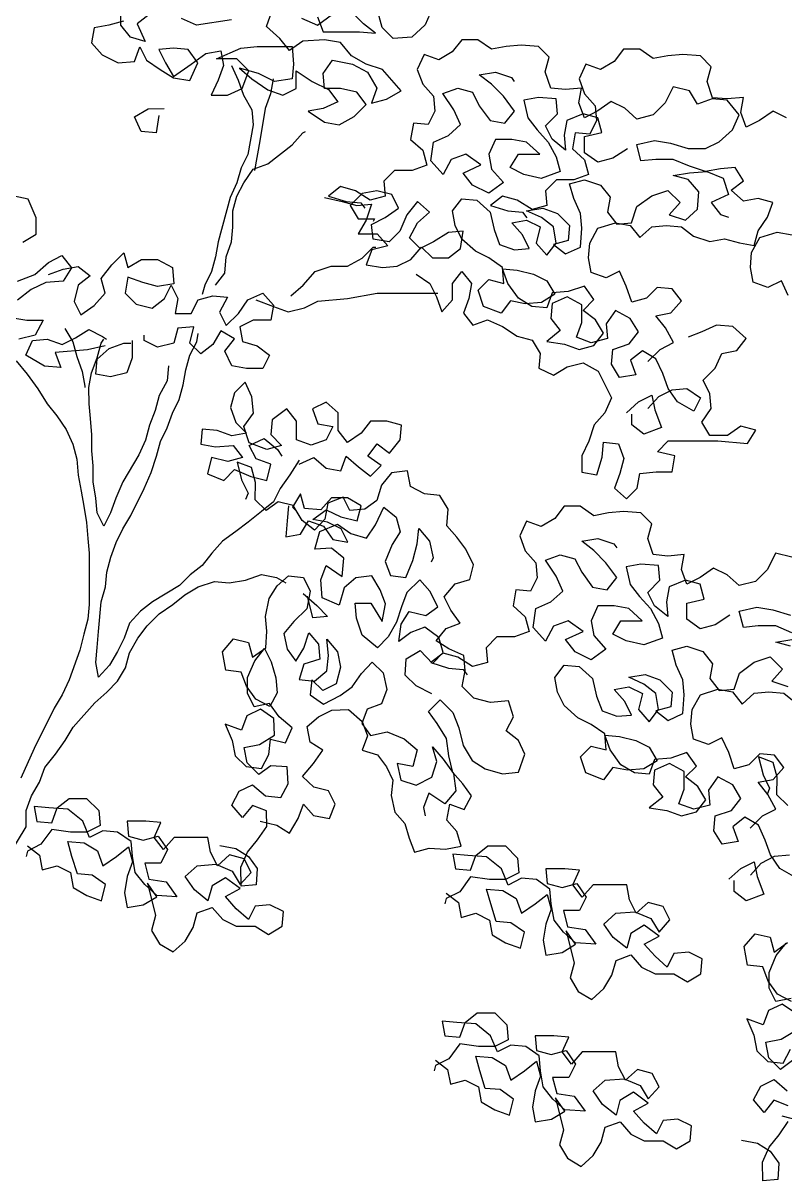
# Model space of a CAD drawing. Header units: millimetres. Extents: x 343.2 to 347.05, y 2584.15 to 2589.28.
# Drawn here: x 345.405 to 346.459, y 2586.463 to 2588.065 of the extents above; entities that cross this region are included whole.
import ezdxf

# ---------------------------------------------------------------- set-up
doc = ezdxf.new("R2010")
doc.units = ezdxf.units.MM
doc.header["$LTSCALE"] = 10
doc.layers.add('Vegetais', color=94, linetype='Continuous')

msp = doc.modelspace()

# ---------------------------------------------------------------- linework, layer by layer
at = {"layer": 'Vegetais'}
for points in [[(345.5439, 2588.0674), (345.5234, 2588.0617), (345.5029, 2588.058), (345.4992, 2588.0375), (345.5141, 2588.0207), (345.5365, 2588.0096), (345.5589, 2588.0114), (345.5663, 2588.032), (345.5757, 2588.0133), (345.5943, 2588.0003), (345.613, 2587.9891), (345.6353, 2587.9854), (345.6465, 2588.0097), (345.6334, 2588.0283), (345.6129, 2588.0301), (345.5924, 2588.0283), (345.6018, 2588.0096), (345.613, 2587.991), (345.6372, 2588.0078), (345.6577, 2588.0227), (345.6782, 2588.0265), (345.6819, 2588.006), (345.6745, 2587.9855), (345.6652, 2587.9649), (345.6875, 2587.965), (345.708, 2587.9743), (345.7173, 2587.9985), (345.7005, 2588.0153), (345.6726, 2588.0153), (345.7061, 2588.0302), (345.7285, 2588.0321), (345.7769, 2588.0322), (345.7788, 2588.0079), (345.777, 2587.9874), (345.7528, 2587.9837), (345.7304, 2587.9948), (345.7043, 2588.0023), (345.7211, 2587.9874), (345.7434, 2587.9725), (345.764, 2587.965), (345.7826, 2587.9744), (345.7826, 2587.9986), (345.8049, 2587.9837), (345.8273, 2587.9726), (345.8404, 2587.9558), (345.8199, 2587.9465), (345.7994, 2587.9427), (345.8218, 2587.9278), (345.8423, 2587.9241), (345.8628, 2587.9353), (345.8795, 2587.9521), (345.8665, 2587.9689), (345.8441, 2587.9744), (345.8217, 2587.9744), (345.8198, 2587.9949), (345.8329, 2588.0136), (345.8608, 2588.008), (345.8814, 2587.9968), (345.8944, 2587.9745), (345.887, 2587.954), (345.9075, 2587.9596), (345.928, 2587.9708), (345.9019, 2588.0006), (345.8795, 2588.008), (345.859, 2588.0192), (345.844, 2588.0378), (345.8217, 2588.0415), (345.7918, 2588.0396), (345.7732, 2588.0266), (345.7602, 2588.0433), (345.7415, 2588.0601), (345.7489, 2588.0806)], [(345.5793, 2588.0767), (345.5626, 2588.0636), (345.5738, 2588.0394), (345.5533, 2588.045), (345.5402, 2588.0618), (345.5402, 2588.0841)], [(345.8123, 2588.0732), (345.8198, 2588.0527), (345.8701, 2588.0527), (345.8925, 2588.0509), (345.8757, 2588.0639), (345.8608, 2588.0788)], [(345.9707, 2588.0845), (345.9614, 2588.0621), (345.9428, 2588.0453), (345.9167, 2588.0435), (345.9018, 2588.0584), (345.8962, 2588.0789)], [(345.693, 2588.0694), (345.6446, 2588.0619), (345.6241, 2588.0712)], [(345.79, 2588.0713), (345.8123, 2588.062), (345.8328, 2588.0769)], [(346.2694, 2587.5965), (346.2862, 2587.6132), (346.3048, 2587.6226), (346.2936, 2587.6431), (346.2805, 2587.6598), (346.301, 2587.6636), (346.3159, 2587.6804), (346.3029, 2587.6971), (346.2824, 2587.699), (346.2675, 2587.6841), (346.247, 2587.6784), (346.2395, 2587.7008), (346.2301, 2587.7213), (346.2115, 2587.712), (346.191, 2587.7194), (346.1873, 2587.7399), (346.1891, 2587.7604), (346.2003, 2587.7809), (346.2245, 2587.7884), (346.245, 2587.7847), (346.2581, 2587.7679), (346.2748, 2587.7828), (346.2953, 2587.7847), (346.3158, 2587.7829), (346.3326, 2587.7699), (346.355, 2587.7624), (346.3755, 2587.7662), (346.396, 2587.7606), (346.4165, 2587.7569), (346.4221, 2587.7774), (346.4351, 2587.796), (346.4425, 2587.8166), (346.422, 2587.8221), (346.4015, 2587.8184), (346.3847, 2587.8333), (346.4015, 2587.8463), (346.3903, 2587.865), (346.3698, 2587.8631), (346.3493, 2587.8593), (346.3269, 2587.8668), (346.3046, 2587.8761), (346.2803, 2587.876), (346.2598, 2587.8742), (346.2542, 2587.8965), (346.2784, 2587.9021), (346.3008, 2587.8984), (346.325, 2587.891), (346.3493, 2587.891), (346.3679, 2587.9004), (346.3865, 2587.9171), (346.3958, 2587.9377), (346.379, 2587.9581), (346.3585, 2587.96), (346.338, 2587.9525), (346.3268, 2587.9711), (346.3045, 2587.9767), (346.2933, 2587.9543), (346.2765, 2587.9376), (346.2542, 2587.9319), (346.2374, 2587.9468), (346.2187, 2587.9561), (346.2001, 2587.9431), (346.1815, 2587.9337), (346.174, 2587.9542), (346.1777, 2587.9747), (346.1554, 2587.9729), (346.1349, 2587.9747), (346.1274, 2587.9971), (346.133, 2588.0176), (346.118, 2588.0325), (346.0938, 2588.0343), (346.0733, 2588.0324), (346.0528, 2588.0287), (346.0341, 2588.0417), (346.0118, 2588.0417), (345.9987, 2588.0249), (345.9801, 2588.0137), (345.9596, 2588.0211), (345.9503, 2588.0006), (345.9578, 2587.9801), (345.9727, 2587.9634), (345.9746, 2587.9429), (345.9653, 2587.9242), (345.9448, 2587.9261), (345.9411, 2587.9037), (345.9579, 2587.8888), (345.9635, 2587.8683), (345.943, 2587.8608), (345.9188, 2587.8608), (345.9039, 2587.8459), (345.9057, 2587.8254), (345.8852, 2587.8198), (345.8647, 2587.8328), (345.8442, 2587.8384), (345.8275, 2587.8253), (345.8517, 2587.8179), (345.8722, 2587.816), (345.8778, 2587.8086)], [(346.4613, 2587.9337), (346.4427, 2587.943), (346.424, 2587.9299), (346.4054, 2587.9206), (346.3979, 2587.9411), (346.4016, 2587.9616), (346.3793, 2587.9597), (346.3588, 2587.9615), (346.3513, 2587.9839), (346.3569, 2588.0044), (346.342, 2588.0193), (346.3177, 2588.0212), (346.2972, 2588.0193), (346.2767, 2588.0155), (346.2581, 2588.0286), (346.2357, 2588.0285), (346.2227, 2588.0117), (346.204, 2588.0005), (346.1835, 2588.008), (346.1742, 2587.9875), (346.1817, 2587.967), (346.1966, 2587.9502), (346.1985, 2587.9297), (346.1892, 2587.9111), (346.1687, 2587.9129), (346.165, 2587.8905), (346.1818, 2587.8756), (346.1874, 2587.8551), (346.1669, 2587.8477), (346.1427, 2587.8477), (346.1278, 2587.8327), (346.1297, 2587.8122), (346.1092, 2587.8066), (346.0886, 2587.8196), (346.0681, 2587.8252), (346.0514, 2587.8122), (346.0756, 2587.8047), (346.0961, 2587.8029), (346.1017, 2587.7954)], [(346.2412, 2587.8909), (346.2207, 2587.8779), (346.2002, 2587.8722), (346.1815, 2587.8853), (346.1815, 2587.9076), (346.2057, 2587.9133), (346.2001, 2587.9338), (346.1796, 2587.9393), (346.1573, 2587.93), (346.1536, 2587.9095), (346.1554, 2587.889), (346.1368, 2587.9039), (346.1275, 2587.9225), (346.1442, 2587.9393), (346.1423, 2587.9598), (346.1181, 2587.9616), (346.0976, 2587.9579), (346.1032, 2587.9337), (346.1163, 2587.9169), (346.1312, 2587.9001), (346.1424, 2587.8796), (346.148, 2587.8592), (346.1219, 2587.8498), (346.0977, 2587.8554), (346.079, 2587.8647), (346.0902, 2587.8833), (346.12, 2587.8834), (346.1014, 2587.9001), (346.0809, 2587.9038), (346.0585, 2587.9038), (346.0492, 2587.8833), (346.053, 2587.8628), (346.0697, 2587.8442), (346.0493, 2587.8292), (346.0269, 2587.8404), (346.0138, 2587.8572), (346.038, 2587.8684), (346.0175, 2587.8833), (345.997, 2587.8758), (345.9859, 2587.8553), (345.9691, 2587.8739), (345.9728, 2587.9), (345.9933, 2587.9093), (346.01, 2587.9243), (346.0007, 2587.9448), (345.9858, 2587.9671), (346.0063, 2587.9746), (346.0268, 2587.969), (346.0361, 2587.9504), (346.051, 2587.9299), (346.0715, 2587.9262), (346.0846, 2587.943), (346.0696, 2587.9635), (346.0528, 2587.9802), (346.0361, 2587.9932), (346.0584, 2587.997), (346.0808, 2587.9896), (346.0845, 2587.984)], [(345.5925, 2587.9369), (345.5888, 2587.9127), (345.5683, 2587.9145), (345.559, 2587.935), (345.5776, 2587.9462), (345.6, 2587.9463)], [(346.2695, 2587.5312), (346.2844, 2587.548), (346.303, 2587.5573), (346.3235, 2587.5592), (346.3421, 2587.5462), (346.3328, 2587.5276), (346.3105, 2587.5406), (346.2974, 2587.5592), (346.2899, 2587.5797), (346.2806, 2587.6002), (346.2619, 2587.6114), (346.2452, 2587.5983), (346.2526, 2587.5778), (346.2303, 2587.5741), (346.2191, 2587.5927), (346.2209, 2587.6132), (346.2433, 2587.6207), (346.2563, 2587.6375), (346.2451, 2587.6561), (346.2246, 2587.6672), (346.2116, 2587.6486), (346.2135, 2587.6281), (346.1911, 2587.6225), (346.1706, 2587.6299), (346.178, 2587.6504), (346.178, 2587.6747), (346.1575, 2587.6858), (346.137, 2587.6765), (346.1351, 2587.656), (346.1482, 2587.6392), (346.1296, 2587.6243), (346.1538, 2587.6206), (346.1743, 2587.6131), (346.1948, 2587.6188), (346.2079, 2587.6355), (346.1967, 2587.6542), (346.1799, 2587.6672), (346.1948, 2587.6821), (346.1817, 2587.7008), (346.1593, 2587.6933), (346.137, 2587.6914), (346.1295, 2587.6709), (346.109, 2587.6727), (346.0904, 2587.6839), (346.0755, 2587.7044), (346.068, 2587.7249), (346.0885, 2587.723), (346.1109, 2587.7175), (346.1295, 2587.7082), (346.1407, 2587.6895), (346.1221, 2587.6783), (346.0997, 2587.6764), (346.0792, 2587.6802), (346.0662, 2587.6634), (346.0419, 2587.6727), (346.0345, 2587.695), (346.0494, 2587.71), (346.0699, 2587.7044), (346.068, 2587.7267), (346.0493, 2587.7398), (346.0307, 2587.7491), (346.012, 2587.7658), (346.0027, 2587.7845), (345.999, 2587.805), (346.012, 2587.8217), (346.0325, 2587.8199), (346.0511, 2587.8031), (346.0568, 2587.7789), (346.0642, 2587.7584), (346.0847, 2587.751), (346.1052, 2587.7529), (346.0959, 2587.7715), (346.081, 2587.7883), (346.1015, 2587.792), (346.1201, 2587.7827), (346.1146, 2587.7603), (346.1295, 2587.7436), (346.1425, 2587.7604), (346.1388, 2587.7827), (346.122, 2587.7958), (346.1015, 2587.8051), (346.1238, 2587.8088), (346.1443, 2587.8014), (346.1611, 2587.7846), (346.1593, 2587.7641), (346.1388, 2587.7585), (346.1556, 2587.7455), (346.1761, 2587.7548), (346.1779, 2587.7809), (346.176, 2587.8014), (346.1667, 2587.8219), (346.1611, 2587.8424), (346.1816, 2587.848), (346.2039, 2587.8406), (346.217, 2587.8238), (346.2133, 2587.8033), (346.2264, 2587.7865), (346.2469, 2587.7884), (346.2543, 2587.8108), (346.2748, 2587.8257), (346.2971, 2587.8332), (346.3139, 2587.8164), (346.299, 2587.7996), (346.3214, 2587.7922), (346.3382, 2587.8071), (346.34, 2587.8314), (346.3251, 2587.8481), (346.3046, 2587.8537), (346.3269, 2587.8575), (346.3512, 2587.8593), (346.3735, 2587.85), (346.381, 2587.8277), (346.3568, 2587.8165), (346.3699, 2587.7997), (346.3811, 2587.796)], [(345.4044, 2587.7615), (345.423, 2587.7727), (345.423, 2587.7951), (345.4118, 2587.8212), (345.3857, 2587.8268)], [(345.8219, 2587.8234), (345.8461, 2587.8179), (345.8666, 2587.8123), (345.8871, 2587.8142), (345.8797, 2587.7918), (345.8685, 2587.7732), (345.8946, 2587.7732), (345.9095, 2587.7564), (345.8872, 2587.7508), (345.8797, 2587.7303), (345.9021, 2587.7266), (345.9226, 2587.7285), (345.9412, 2587.7378), (345.9561, 2587.7546), (345.9711, 2587.7397), (345.9934, 2587.7397), (346.0102, 2587.7528), (346.0139, 2587.777), (345.9934, 2587.7751), (345.9729, 2587.7621), (345.9543, 2587.7527), (345.9393, 2587.7676), (345.9505, 2587.7881), (345.9673, 2587.8031), (345.9505, 2587.818), (345.9356, 2587.7993), (345.9263, 2587.7769), (345.9114, 2587.762), (345.889, 2587.7657), (345.8871, 2587.7862), (345.9058, 2587.7956), (345.9244, 2587.8086), (345.9151, 2587.8273), (345.8945, 2587.8328), (345.8741, 2587.8291), (345.8573, 2587.8123), (345.8685, 2587.7937), (345.8909, 2587.7937), (345.889, 2587.79)], [(346.4634, 2587.6877), (346.4541, 2587.7081), (346.4354, 2587.6988), (346.4149, 2587.7062), (346.4112, 2587.7267), (346.413, 2587.7473), (346.4242, 2587.7678), (346.4484, 2587.7752), (346.4689, 2587.7715)], [(345.397, 2587.7075), (345.4212, 2587.7168), (345.4399, 2587.7336), (345.4585, 2587.743), (345.4715, 2587.7262), (345.4604, 2587.7075), (345.4362, 2587.7057), (345.4157, 2587.6963), (345.397, 2587.6814)], [(345.4399, 2587.7168), (345.4604, 2587.7243), (345.4809, 2587.7281), (345.4977, 2587.715), (345.4809, 2587.702), (345.4753, 2587.6796), (345.4847, 2587.661), (345.5033, 2587.674), (345.5182, 2587.6908), (345.5126, 2587.7113), (345.5275, 2587.73), (345.5442, 2587.7468), (345.5498, 2587.7263), (345.5685, 2587.7375), (345.5908, 2587.7375), (345.6113, 2587.7263), (345.6132, 2587.704), (345.5909, 2587.7002), (345.5704, 2587.7058), (345.5498, 2587.7132), (345.5461, 2587.6909), (345.5611, 2587.676), (345.5834, 2587.6704), (345.6002, 2587.6834), (345.6095, 2587.7021), (345.6188, 2587.6835), (345.6151, 2587.663), (345.6375, 2587.663), (345.6468, 2587.6816), (345.6673, 2587.6872), (345.6878, 2587.6854), (345.6766, 2587.6649), (345.686, 2587.6462), (345.7027, 2587.663), (345.7158, 2587.6817), (345.7363, 2587.691), (345.7512, 2587.6743), (345.7475, 2587.6538), (345.7232, 2587.6537), (345.7046, 2587.6444), (345.7084, 2587.6239), (345.7289, 2587.6183), (345.7456, 2587.6053), (345.7363, 2587.5867), (345.714, 2587.5866), (345.6935, 2587.5903), (345.6841, 2587.6108), (345.6972, 2587.6276), (345.6785, 2587.6388), (345.6674, 2587.6201), (345.6506, 2587.6071), (345.6357, 2587.622), (345.6412, 2587.6443), (345.6189, 2587.6425), (345.6133, 2587.622), (345.5909, 2587.6163), (345.5723, 2587.6256), (345.5723, 2587.6331)], [(345.7754, 2587.6873), (345.7922, 2587.7023), (345.8089, 2587.7209), (345.8313, 2587.7284), (345.8536, 2587.7284), (345.8741, 2587.7396), (345.889, 2587.7545), (345.8928, 2587.7545)], [(345.9487, 2587.7173), (345.9674, 2587.7043), (345.9767, 2587.6857), (345.9842, 2587.6652), (345.9991, 2587.6819), (345.999, 2587.7043), (346.0121, 2587.7211), (346.0251, 2587.7043), (346.0214, 2587.6838), (346.014, 2587.6633), (346.0271, 2587.6466), (346.0475, 2587.654), (346.0681, 2587.6447), (346.0886, 2587.6317), (346.1091, 2587.6261), (346.1203, 2587.6075), (346.1184, 2587.587), (346.1389, 2587.5777), (346.1576, 2587.5889), (346.1799, 2587.5945), (346.2005, 2587.5833), (346.2191, 2587.5461), (346.2098, 2587.5256), (346.1949, 2587.5088), (346.1875, 2587.4864), (346.1782, 2587.4659), (346.1782, 2587.4435), (346.1987, 2587.4398), (346.2062, 2587.4641), (346.208, 2587.4846), (346.2285, 2587.4827), (346.236, 2587.4622), (346.2304, 2587.4417), (346.223, 2587.4212), (346.2398, 2587.4063), (346.2547, 2587.4212), (346.2584, 2587.4417), (346.2807, 2587.4436), (346.3031, 2587.4437), (346.3068, 2587.466), (346.2826, 2587.4716), (346.2975, 2587.4865), (346.3664, 2587.4866), (346.4074, 2587.4829), (346.4186, 2587.5015), (346.3981, 2587.5071), (346.3795, 2587.494), (346.3552, 2587.494), (346.344, 2587.5127), (346.3571, 2587.5313), (346.3552, 2587.5518), (346.3458, 2587.5704), (346.3626, 2587.5872), (346.3719, 2587.6077), (346.3924, 2587.6115), (346.4054, 2587.6283), (346.3868, 2587.645), (346.3644, 2587.6469), (346.3439, 2587.6375), (346.3253, 2587.6301)], [(345.7269, 2587.6817), (345.7512, 2587.6724), (345.7717, 2587.665), (345.794, 2587.6706), (345.8127, 2587.6799), (345.8537, 2587.6837), (345.8947, 2587.6912), (345.9786, 2587.6912)], [(345.3877, 2587.6572), (345.4101, 2587.6535), (345.4325, 2587.6535), (345.4213, 2587.633), (345.3989, 2587.6273)], [(345.5182, 2587.6181), (345.494, 2587.6125), (345.4493, 2587.6088), (345.4568, 2587.5883), (345.4344, 2587.5901), (345.4083, 2587.605), (345.4176, 2587.6255), (345.4381, 2587.6274), (345.4586, 2587.6199), (345.4772, 2587.6293), (345.4959, 2587.6405), (345.5145, 2587.6312), (345.5201, 2587.6275)], [(345.4623, 2587.6423), (345.4735, 2587.6237), (345.4791, 2587.6032), (345.4866, 2587.5827), (345.4903, 2587.5622), (345.4903, 2587.5603)], [(345.5555, 2587.6256), (345.5555, 2587.6014), (345.5481, 2587.5809), (345.5257, 2587.5753), (345.5052, 2587.579), (345.5071, 2587.5995), (345.5238, 2587.6144), (345.5443, 2587.6219), (345.5537, 2587.6219)], [(345.7868, 2587.4544), (345.8073, 2587.4637), (345.8241, 2587.4488), (345.8446, 2587.4451), (345.852, 2587.4656), (345.8688, 2587.4507), (345.8856, 2587.4377), (345.9005, 2587.4526), (345.8818, 2587.4656), (345.8949, 2587.4824), (345.9117, 2587.4694), (345.9266, 2587.488), (345.9284, 2587.5085), (345.9079, 2587.5141), (345.8855, 2587.5141), (345.8725, 2587.4973), (345.8539, 2587.4842), (345.8408, 2587.501), (345.8408, 2587.5252), (345.824, 2587.5401), (345.8054, 2587.5308), (345.8128, 2587.5103), (345.8333, 2587.5066), (345.824, 2587.4879), (345.8035, 2587.4805), (345.783, 2587.4879), (345.783, 2587.514), (345.7699, 2587.5308), (345.7495, 2587.5158), (345.7476, 2587.4953), (345.7625, 2587.4804), (345.742, 2587.4748), (345.7178, 2587.4841), (345.7103, 2587.5065), (345.7234, 2587.5251), (345.7215, 2587.5475), (345.7121, 2587.568), (345.6972, 2587.5531), (345.6917, 2587.5326), (345.6991, 2587.5121), (345.7141, 2587.4972), (345.6936, 2587.4934), (345.6731, 2587.5009), (345.6525, 2587.5027), (345.6507, 2587.4822), (345.6712, 2587.4785), (345.6954, 2587.4804), (345.7085, 2587.4636), (345.688, 2587.458), (345.6656, 2587.4636), (345.6601, 2587.4412), (345.6824, 2587.4319), (345.6973, 2587.4468), (345.7197, 2587.4375), (345.7421, 2587.432), (345.7477, 2587.4543), (345.7271, 2587.4618), (345.7178, 2587.4804), (345.7383, 2587.4897), (345.757, 2587.4748), (345.7626, 2587.4655)], [(346.2396, 2587.5256), (346.2564, 2587.5405), (346.275, 2587.5499), (346.2788, 2587.5294), (346.2881, 2587.5051), (346.2639, 2587.4958), (346.2471, 2587.5088), (346.2471, 2587.5237)], [(345.7329, 2586.9606), (345.7559, 2586.9549), (345.7735, 2586.9438), (345.7853, 2586.9639), (345.7929, 2586.9838), (345.8067, 2586.9682), (345.8288, 2586.9641), (345.8364, 2586.9839), (345.8274, 2587.0024), (345.8069, 2587.0075), (345.7915, 2587.0221), (345.8068, 2587.0401), (345.8196, 2587.0587), (345.802, 2587.0698), (345.7977, 2587.0912), (345.8134, 2587.105), (345.8319, 2587.114), (345.8552, 2587.115), (345.8741, 2587.0981), (345.8815, 2587.0786), (345.8739, 2587.0588), (345.8953, 2587.0521), (345.9075, 2587.0356), (345.9165, 2587.017), (345.914, 2586.9959), (345.9192, 2586.9729), (345.933, 2586.9573), (345.9388, 2586.9369), (345.9462, 2586.9174), (345.9667, 2586.9232), (345.9894, 2586.9217), (346.0108, 2586.9259), (346.0049, 2586.9463), (345.9912, 2586.9619), (345.9953, 2586.984), (346.0151, 2586.9764), (346.0253, 2586.9956), (346.0131, 2587.0122), (345.9993, 2587.0278), (345.9941, 2587.0508), (345.9905, 2587.0748), (345.978, 2587.0955), (345.9658, 2587.1121), (345.9821, 2587.1285), (345.9994, 2587.1106), (346.0078, 2587.0895), (346.0139, 2587.0649), (346.0264, 2587.0442), (346.044, 2587.033), (346.068, 2587.0258), (346.0904, 2587.0284), (346.0993, 2587.0533), (346.0903, 2587.0719), (346.0733, 2587.0856), (346.0835, 2587.1048), (346.0767, 2587.1268), (346.0518, 2587.1248), (346.0287, 2587.1305), (346.0124, 2587.1468), (346.0165, 2587.1688), (346.0148, 2587.1896), (345.994, 2587.1988), (345.9764, 2587.21), (345.9901, 2587.2269), (346.0096, 2587.2343), (345.9965, 2587.2525), (345.9875, 2587.271), (346.0027, 2587.289), (346.0232, 2587.2948), (346.0282, 2587.3153), (346.0173, 2587.337), (346.0051, 2587.3536), (345.9913, 2587.3692), (345.9929, 2587.3919), (345.9813, 2587.411), (345.9602, 2587.4135), (345.941, 2587.4237), (345.9368, 2587.4451), (345.9144, 2587.4425), (345.9007, 2587.4255), (345.8941, 2587.4041), (345.8775, 2587.3919), (345.8567, 2587.3902), (345.8477, 2587.4087), (345.8266, 2587.4004), (345.8225, 2587.3783), (345.8079, 2587.3629), (345.7909, 2587.3766), (345.7784, 2587.3974), (345.7579, 2587.4024), (345.7413, 2587.3902), (345.7259, 2587.4049), (345.7265, 2587.4292), (345.7207, 2587.4496), (345.7009, 2587.4573), (345.707, 2587.4327), (345.716, 2587.4141), (345.7125, 2587.4055)], [(345.7719, 2587.3966), (345.7701, 2587.3761), (345.7682, 2587.3537), (345.7887, 2587.3574), (345.7999, 2587.3761), (345.8204, 2587.3687), (345.8335, 2587.35), (345.854, 2587.3463), (345.8447, 2587.3649), (345.826, 2587.3743), (345.8055, 2587.378), (345.8241, 2587.391), (345.8446, 2587.3817), (345.867, 2587.3762), (345.8726, 2587.3967), (345.8539, 2587.4078), (345.8316, 2587.4078), (345.8167, 2587.391), (345.7943, 2587.3929), (345.7887, 2587.4134), (345.7775, 2587.3947), (345.7813, 2587.391)], [(345.9706, 2587.1367), (345.9488, 2587.1475), (345.9334, 2587.1622), (345.9349, 2587.1849), (345.9541, 2587.1965), (345.9714, 2587.1786), (345.9861, 2587.194), (345.9803, 2587.2144), (345.9607, 2587.2288), (345.9412, 2587.2214), (345.9246, 2587.2092), (345.9278, 2587.2328), (345.9389, 2587.2504), (345.9619, 2587.2448), (345.9785, 2587.2569), (345.9676, 2587.2787), (345.9538, 2587.2943), (345.936, 2587.277), (345.9284, 2587.2571), (345.9217, 2587.2357), (345.9099, 2587.2155), (345.8953, 2587.2001), (345.8738, 2587.2177), (345.8661, 2587.2413), (345.8644, 2587.2621), (345.8861, 2587.2621), (345.9016, 2587.2366), (345.9063, 2587.2612), (345.8989, 2587.2807), (345.8873, 2587.2999), (345.865, 2587.2972), (345.8493, 2587.2835), (345.842, 2587.2595), (345.8187, 2587.2693), (345.8167, 2587.2942), (345.8243, 2587.3141), (345.8464, 2587.2991), (345.8486, 2587.3244), (345.8316, 2587.3381), (345.8083, 2587.337), (345.8156, 2587.361), (345.8398, 2587.3713), (345.8584, 2587.3586), (345.8798, 2587.3519), (345.8926, 2587.3705), (345.904, 2587.3948), (345.921, 2587.3811), (345.9268, 2587.3607), (345.9157, 2587.3431), (345.9058, 2587.3197), (345.9132, 2587.3002), (345.9343, 2587.2977), (345.9442, 2587.3211), (345.9499, 2587.3441), (345.9524, 2587.3652), (345.9671, 2587.348), (345.9723, 2587.325), (345.9694, 2587.3189)], [(346.4685, 2587.3256), (346.4462, 2587.3312), (346.435, 2587.3088), (346.4182, 2587.292), (346.3959, 2587.2864), (346.3791, 2587.3013), (346.3604, 2587.3106), (346.3418, 2587.2975), (346.3232, 2587.2882), (346.3157, 2587.3087), (346.3194, 2587.3292), (346.2971, 2587.3273), (346.2766, 2587.3292), (346.2691, 2587.3515), (346.2747, 2587.372), (346.2597, 2587.3869), (346.2355, 2587.3888), (346.215, 2587.3869), (346.1945, 2587.3831), (346.1758, 2587.3962), (346.1535, 2587.3962), (346.1405, 2587.3794), (346.1218, 2587.3682), (346.1013, 2587.3756), (346.092, 2587.3551), (346.0995, 2587.3346), (346.1144, 2587.3178), (346.1163, 2587.2973), (346.107, 2587.2787), (346.0865, 2587.2805), (346.0828, 2587.2582), (346.0996, 2587.2433), (346.1052, 2587.2228), (346.0847, 2587.2153), (346.0605, 2587.2153), (346.0456, 2587.2004), (346.0474, 2587.1799), (346.0269, 2587.1742), (346.0064, 2587.1873), (345.9859, 2587.1928), (345.9692, 2587.1798), (345.9934, 2587.1723), (346.0139, 2587.1705), (346.0195, 2587.1631)], [(346.3829, 2587.2454), (346.3624, 2587.2323), (346.3419, 2587.2267), (346.3232, 2587.2397), (346.3232, 2587.2621), (346.3474, 2587.2677), (346.3418, 2587.2882), (346.3213, 2587.2938), (346.299, 2587.2845), (346.2953, 2587.264), (346.2971, 2587.2435), (346.2785, 2587.2583), (346.2692, 2587.277), (346.2859, 2587.2938), (346.284, 2587.3143), (346.2598, 2587.3161), (346.2393, 2587.3124), (346.2449, 2587.2881), (346.258, 2587.2714), (346.2729, 2587.2546), (346.2841, 2587.2341), (346.2897, 2587.2136), (346.2636, 2587.2043), (346.2394, 2587.2099), (346.2207, 2587.2192), (346.2319, 2587.2378), (346.2617, 2587.2378), (346.2431, 2587.2546), (346.2226, 2587.2583), (346.2002, 2587.2583), (346.1909, 2587.2378), (346.1947, 2587.2173), (346.2114, 2587.1986), (346.191, 2587.1837), (346.1686, 2587.1949), (346.1555, 2587.2116), (346.1797, 2587.2228), (346.1592, 2587.2377), (346.1387, 2587.2303), (346.1276, 2587.2097), (346.1108, 2587.2284), (346.1145, 2587.2545), (346.135, 2587.2638), (346.1517, 2587.2787), (346.1424, 2587.2992), (346.1275, 2587.3216), (346.148, 2587.3291), (346.1685, 2587.3235), (346.1778, 2587.3049), (346.1927, 2587.2844), (346.2132, 2587.2807), (346.2263, 2587.2974), (346.2113, 2587.3179), (346.1945, 2587.3347), (346.1778, 2587.3477), (346.2001, 2587.3515), (346.2225, 2587.344), (346.2262, 2587.3384)], [(345.677, 2586.9269), (345.6991, 2586.9228), (345.7167, 2586.9117), (345.7289, 2586.8951), (345.7274, 2586.8724), (345.7066, 2586.8707), (345.7062, 2586.8966), (345.7154, 2586.9174), (345.7291, 2586.9344), (345.7419, 2586.953), (345.7418, 2586.9747), (345.722, 2586.9823), (345.7083, 2586.9653), (345.6935, 2586.9826), (345.7037, 2587.0018), (345.7222, 2587.0108), (345.7401, 2586.9955), (345.7612, 2586.993), (345.7714, 2587.0122), (345.7704, 2587.0355), (345.7477, 2587.037), (345.7311, 2587.0249), (345.7148, 2587.0411), (345.7106, 2587.0625), (345.732, 2587.0667), (345.7527, 2587.0793), (345.7517, 2587.1026), (345.7331, 2587.1153), (345.7146, 2587.1063), (345.707, 2587.0865), (345.6846, 2587.0947), (345.6939, 2587.0721), (345.6981, 2587.0507), (345.7135, 2587.036), (345.7346, 2587.0335), (345.7448, 2587.0527), (345.7473, 2587.0738), (345.7678, 2587.0687), (345.777, 2587.0895), (345.759, 2587.1048), (345.7459, 2587.123), (345.7245, 2587.1188), (345.7155, 2587.1373), (345.7154, 2587.1591), (345.7253, 2587.1824), (345.739, 2587.1994), (345.748, 2587.1809), (345.7547, 2587.1589), (345.7564, 2587.1381), (345.7462, 2587.1189), (345.727, 2587.129), (345.7138, 2587.1472), (345.7064, 2587.1667), (345.6853, 2587.1692), (345.6808, 2587.1948), (345.6961, 2587.2127), (345.7166, 2587.2077), (345.7224, 2587.1872), (345.7406, 2587.2004), (345.7421, 2587.2231), (345.7404, 2587.2438), (345.7452, 2587.2685), (345.7563, 2587.2861), (345.7719, 2587.2999), (345.793, 2587.2974), (345.802, 2587.2788), (345.7973, 2587.2542), (345.7795, 2587.2369), (345.7658, 2587.2199), (345.77, 2587.1985), (345.7822, 2587.1819), (345.7933, 2587.1996), (345.8, 2587.221), (345.8137, 2587.2054), (345.8154, 2587.1846), (345.7934, 2587.1778), (345.7867, 2587.1564), (345.8078, 2587.1539), (345.825, 2587.1686), (345.8275, 2587.1897), (345.8249, 2587.2121), (345.8397, 2587.1949), (345.8439, 2587.1735), (345.8382, 2587.1504), (345.8197, 2587.1414), (345.8043, 2587.1561), (345.8018, 2587.135), (345.8204, 2587.1223), (345.8437, 2587.1342), (345.8602, 2587.1463), (345.873, 2587.1649), (345.8876, 2587.1803), (345.903, 2587.1656), (345.9082, 2587.1426), (345.9006, 2587.1228), (345.8811, 2587.1154), (345.8735, 2587.0956), (345.8857, 2587.079), (345.9087, 2587.0841), (345.932, 2587.0743), (345.95, 2587.059), (345.9443, 2587.036), (345.9222, 2587.0401), (345.9274, 2587.0171), (345.9488, 2587.0104), (345.9705, 2587.0213), (345.9772, 2587.0428), (345.9714, 2587.0632), (345.9861, 2587.046), (346.0003, 2587.0262), (346.0038, 2587.0023), (345.9885, 2586.9843), (345.9664, 2586.9993), (345.9588, 2586.9794), (345.9614, 2586.9679)], [(345.7925, 2587.2754), (345.8112, 2587.2587), (345.8261, 2587.2438), (345.8056, 2587.2419), (345.7981, 2587.2717)], [(346.4686, 2587.2212), (346.4463, 2587.2305), (346.422, 2587.2305), (346.4015, 2587.2286), (346.3959, 2587.251), (346.4201, 2587.2566), (346.4425, 2587.2529), (346.4667, 2587.2455)], [(346.4745, 2586.882), (346.4522, 2586.8951), (346.4391, 2586.9137), (346.4316, 2586.9342), (346.4223, 2586.9547), (346.4036, 2586.9658), (346.3869, 2586.9528), (346.3943, 2586.9323), (346.372, 2586.9285), (346.3608, 2586.9472), (346.3626, 2586.9677), (346.385, 2586.9751), (346.398, 2586.9919), (346.3868, 2587.0106), (346.3663, 2587.0217), (346.3533, 2587.0031), (346.3552, 2586.9826), (346.3328, 2586.977), (346.3123, 2586.9844), (346.3197, 2587.0049), (346.3197, 2587.0291), (346.2992, 2587.0403), (346.2787, 2587.031), (346.2769, 2587.0105), (346.2899, 2586.9937), (346.2713, 2586.9788), (346.2955, 2586.9751), (346.316, 2586.9676), (346.3365, 2586.9732), (346.3496, 2586.99), (346.3384, 2587.0086), (346.3216, 2587.0217), (346.3365, 2587.0366), (346.3234, 2587.0552), (346.301, 2587.0478), (346.2787, 2587.0459), (346.2712, 2587.0254), (346.2507, 2587.0272), (346.2321, 2587.0384), (346.2172, 2587.0589), (346.2097, 2587.0794), (346.2302, 2587.0775), (346.2526, 2587.0719), (346.2712, 2587.0626), (346.2824, 2587.044), (346.2638, 2587.0328), (346.2414, 2587.0309), (346.2209, 2587.0346), (346.2079, 2587.0178), (346.1836, 2587.0271), (346.1762, 2587.0495), (346.1911, 2587.0644), (346.2116, 2587.0589), (346.2097, 2587.0812), (346.191, 2587.0942), (346.1724, 2587.1035), (346.1537, 2587.1203), (346.1444, 2587.1389), (346.1407, 2587.1594), (346.1537, 2587.1762), (346.1742, 2587.1744), (346.1928, 2587.1576), (346.1985, 2587.1334), (346.2059, 2587.1129), (346.2264, 2587.1055), (346.2469, 2587.1073), (346.2376, 2587.126), (346.2227, 2587.1427), (346.2432, 2587.1465), (346.2618, 2587.1372), (346.2563, 2587.1148), (346.2712, 2587.098), (346.2842, 2587.1148), (346.2805, 2587.1372), (346.2637, 2587.1502), (346.2432, 2587.1595), (346.2655, 2587.1633), (346.286, 2587.1558), (346.3028, 2587.1391), (346.301, 2587.1186), (346.2805, 2587.113), (346.2973, 2587.0999), (346.3178, 2587.1093), (346.3196, 2587.1354), (346.3177, 2587.1559), (346.3084, 2587.1764), (346.3028, 2587.1969), (346.3233, 2587.2025), (346.3456, 2587.195), (346.3587, 2587.1783), (346.355, 2587.1578), (346.3681, 2587.141), (346.3886, 2587.1429), (346.396, 2587.1653), (346.4165, 2587.1802), (346.4388, 2587.1877), (346.4556, 2587.1709), (346.4407, 2587.1541), (346.4631, 2587.1467)], [(346.4668, 2587.2026), (346.4463, 2587.2082), (346.4686, 2587.2119)], [(346.4111, 2586.9509), (346.4279, 2586.9677), (346.4465, 2586.9771), (346.4353, 2586.9975), (346.4222, 2587.0143), (346.4427, 2587.0181), (346.4576, 2587.0348), (346.4446, 2587.0516), (346.4241, 2587.0535), (346.4092, 2587.0385), (346.3887, 2587.0329), (346.3812, 2587.0553), (346.3718, 2587.0758), (346.3532, 2587.0664), (346.3327, 2587.0739), (346.329, 2587.0944), (346.3308, 2587.1149), (346.342, 2587.1354), (346.3662, 2587.1429), (346.3867, 2587.1392), (346.3998, 2587.1224), (346.4165, 2587.1373), (346.437, 2587.1392), (346.4575, 2587.1374), (346.4743, 2587.1243)], [(346.4632, 2586.9823), (346.4478, 2586.9969), (346.4484, 2587.0212), (346.4426, 2587.0417), (346.4227, 2587.0493), (346.4289, 2587.0247), (346.4379, 2587.0062), (346.4344, 2586.9975)], [(345.4108, 2586.9265), (345.4276, 2586.9135), (345.4313, 2586.893), (345.4518, 2586.8986), (345.4705, 2586.8893), (345.4742, 2586.8688), (345.4928, 2586.8577), (345.5134, 2586.8502), (345.5189, 2586.8726), (345.5003, 2586.8856), (345.4798, 2586.8875), (345.4723, 2586.9117), (345.4667, 2586.9322), (345.4891, 2586.9303), (345.5077, 2586.9192), (345.5152, 2586.8987), (345.5338, 2586.9117), (345.5506, 2586.9248), (345.5562, 2586.9043), (345.5487, 2586.8838), (345.545, 2586.8614), (345.5488, 2586.8409), (345.5711, 2586.8447), (345.5898, 2586.8559), (345.5767, 2586.8745), (345.5879, 2586.8298), (345.5824, 2586.8093), (345.5936, 2586.7906), (345.6122, 2586.7795), (345.629, 2586.7944), (345.6401, 2586.8131), (345.6457, 2586.8336), (345.6662, 2586.841), (345.6811, 2586.8243), (345.6998, 2586.815), (345.7259, 2586.815), (345.7445, 2586.8038), (345.7631, 2586.815), (345.765, 2586.8355), (345.7463, 2586.8448), (345.7258, 2586.843), (345.7165, 2586.8243), (345.6998, 2586.8392), (345.6848, 2586.856), (345.7053, 2586.8672), (345.6848, 2586.8821), (345.6662, 2586.8709), (345.6606, 2586.8504), (345.6419, 2586.8652), (345.6289, 2586.8839), (345.6456, 2586.8988), (345.6717, 2586.9007), (345.6941, 2586.8914), (345.7053, 2586.8728), (345.7202, 2586.8896), (345.7109, 2586.9082), (345.6904, 2586.9138), (345.6736, 2586.8988), (345.6643, 2586.9175), (345.6605, 2586.938), (345.6139, 2586.9379), (345.599, 2586.9211), (345.586, 2586.9379), (345.5953, 2586.9584), (345.5748, 2586.9602), (345.5487, 2586.9602), (345.5506, 2586.9397), (345.5711, 2586.9341), (345.5916, 2586.9398), (345.6046, 2586.9211), (345.5953, 2586.9025), (345.573, 2586.9025), (345.5786, 2586.8801), (345.6028, 2586.8764), (345.6177, 2586.8559), (345.5898, 2586.8577), (345.573, 2586.8726), (345.5599, 2586.8894), (345.5562, 2586.9118), (345.5543, 2586.9323), (345.5356, 2586.9453), (345.5151, 2586.9471), (345.4965, 2586.9378), (345.4872, 2586.9602), (345.4666, 2586.9769), (345.4405, 2586.9788), (345.42, 2586.9806), (345.4238, 2586.9601), (345.4443, 2586.9583), (345.4517, 2586.9788), (345.4685, 2586.9918), (345.4927, 2586.9919), (345.5095, 2586.9751), (345.5114, 2586.9546), (345.4928, 2586.9453), (345.4704, 2586.9452), (345.4443, 2586.9489), (345.4294, 2586.9284), (345.4108, 2586.9191), (345.4089, 2586.9116)], [(345.9903, 2586.8608), (346.0071, 2586.8478), (346.0109, 2586.8273), (346.0314, 2586.8329), (346.05, 2586.8236), (346.0538, 2586.8031), (346.0724, 2586.7919), (346.0929, 2586.7845), (346.0985, 2586.8068), (346.0798, 2586.8199), (346.0593, 2586.8217), (346.0519, 2586.8459), (346.0462, 2586.8664), (346.0686, 2586.8646), (346.0873, 2586.8534), (346.0947, 2586.8329), (346.1134, 2586.846), (346.1301, 2586.859), (346.1357, 2586.8386), (346.1283, 2586.818), (346.1246, 2586.7957), (346.1283, 2586.7752), (346.1507, 2586.7789), (346.1693, 2586.7901), (346.1563, 2586.8087), (346.1675, 2586.764), (346.1619, 2586.7435), (346.1731, 2586.7249), (346.1918, 2586.7137), (346.2085, 2586.7287), (346.2197, 2586.7473), (346.2253, 2586.7678), (346.2458, 2586.7753), (346.2607, 2586.7585), (346.2793, 2586.7492), (346.3054, 2586.7492), (346.3241, 2586.7381), (346.3427, 2586.7493), (346.3445, 2586.7698), (346.3259, 2586.7791), (346.3054, 2586.7772), (346.2961, 2586.7586), (346.2793, 2586.7734), (346.2644, 2586.7902), (346.2849, 2586.8014), (346.2644, 2586.8163), (346.2457, 2586.8051), (346.2402, 2586.7846), (346.2215, 2586.7995), (346.2084, 2586.8181), (346.2252, 2586.833), (346.2513, 2586.8349), (346.2737, 2586.8256), (346.2849, 2586.807), (346.2998, 2586.8238), (346.2904, 2586.8424), (346.2699, 2586.848), (346.2532, 2586.8331), (346.2438, 2586.8517), (346.2401, 2586.8722), (346.1935, 2586.8722), (346.1786, 2586.8554), (346.1655, 2586.8721), (346.1748, 2586.8926), (346.1543, 2586.8945), (346.1282, 2586.8945), (346.1301, 2586.874), (346.1506, 2586.8684), (346.1711, 2586.874), (346.1842, 2586.8554), (346.1749, 2586.8367), (346.1525, 2586.8367), (346.1581, 2586.8143), (346.1824, 2586.8106), (346.1973, 2586.7901), (346.1693, 2586.792), (346.1525, 2586.8069), (346.1395, 2586.8236), (346.1357, 2586.846), (346.1338, 2586.8665), (346.1152, 2586.8795), (346.0947, 2586.8814), (346.0761, 2586.872), (346.0667, 2586.8944), (346.0462, 2586.9112), (346.0201, 2586.913), (345.9996, 2586.9148), (346.0033, 2586.8943), (346.0239, 2586.8925), (346.0313, 2586.913), (346.0481, 2586.9261), (346.0723, 2586.9261), (346.0891, 2586.9093), (346.091, 2586.8888), (346.0723, 2586.8795), (346.05, 2586.8795), (346.0239, 2586.8832), (346.009, 2586.8627), (345.9903, 2586.8533), (345.9885, 2586.8459)], [(346.4112, 2586.8857), (346.4261, 2586.9025), (346.4447, 2586.9118), (346.4652, 2586.9137)], [(346.3813, 2586.8801), (346.3981, 2586.895), (346.4167, 2586.9043), (346.4205, 2586.8838), (346.4298, 2586.8596), (346.4056, 2586.8503), (346.3888, 2586.8633), (346.3888, 2586.8782)], [(346.4681, 2586.7109), (346.4489, 2586.7211), (346.4357, 2586.7392), (346.4283, 2586.7587), (346.4072, 2586.7612), (346.4026, 2586.7868), (346.4179, 2586.8047), (346.4384, 2586.7997), (346.4442, 2586.7792), (346.4624, 2586.7924)], [(346.4677, 2586.715), (346.4463, 2586.7108), (346.4373, 2586.7293), (346.4373, 2586.7511), (346.4471, 2586.7744), (346.4608, 2586.7914)], [(346.4735, 2586.6946), (346.455, 2586.7073), (346.4364, 2586.6983), (346.4288, 2586.6785), (346.4064, 2586.6867), (346.4158, 2586.6641), (346.42, 2586.6427), (346.4354, 2586.628), (346.4565, 2586.6255), (346.4666, 2586.6447)], [(345.9754, 2586.6298), (345.9922, 2586.6168), (345.996, 2586.5963), (346.0165, 2586.6019), (346.0351, 2586.5926), (346.0389, 2586.5721), (346.0575, 2586.5609), (346.078, 2586.5535), (346.0836, 2586.5758), (346.065, 2586.5889), (346.0444, 2586.5907), (346.037, 2586.6149), (346.0314, 2586.6354), (346.0537, 2586.6336), (346.0724, 2586.6224), (346.0798, 2586.6019), (346.0985, 2586.615), (346.1152, 2586.6281), (346.1208, 2586.6076), (346.1134, 2586.5871), (346.1097, 2586.5647), (346.1135, 2586.5442), (346.1358, 2586.5479), (346.1544, 2586.5591), (346.1414, 2586.5778), (346.1526, 2586.533), (346.147, 2586.5125), (346.1582, 2586.4939), (346.1769, 2586.4827), (346.1936, 2586.4977), (346.2048, 2586.5163), (346.2104, 2586.5368), (346.2309, 2586.5443), (346.2458, 2586.5275), (346.2644, 2586.5182), (346.2905, 2586.5183), (346.3092, 2586.5071), (346.3278, 2586.5183), (346.3297, 2586.5388), (346.311, 2586.5481), (346.2905, 2586.5462), (346.2812, 2586.5276), (346.2644, 2586.5425), (346.2495, 2586.5592), (346.27, 2586.5704), (346.2495, 2586.5853), (346.2308, 2586.5741), (346.2253, 2586.5536), (346.2066, 2586.5685), (346.1936, 2586.5871), (346.2103, 2586.6021), (346.2364, 2586.6039), (346.2588, 2586.5946), (346.27, 2586.576), (346.2849, 2586.5928), (346.2755, 2586.6114), (346.255, 2586.617), (346.2383, 2586.6021), (346.2289, 2586.6207), (346.2252, 2586.6412), (346.1786, 2586.6412), (346.1637, 2586.6244), (346.1506, 2586.6411), (346.1599, 2586.6617), (346.1394, 2586.6635), (346.1133, 2586.6635), (346.1152, 2586.643), (346.1357, 2586.6374), (346.1562, 2586.643), (346.1693, 2586.6244), (346.16, 2586.6057), (346.1376, 2586.6057), (346.1432, 2586.5834), (346.1675, 2586.5797), (346.1824, 2586.5592), (346.1544, 2586.561), (346.1377, 2586.5759), (346.1246, 2586.5927), (346.1208, 2586.615), (346.119, 2586.6355), (346.1003, 2586.6486), (346.0798, 2586.6504), (346.0612, 2586.6411), (346.0518, 2586.6634), (346.0313, 2586.6802), (346.0052, 2586.682), (345.9847, 2586.6839), (345.9885, 2586.6634), (346.009, 2586.6615), (346.0164, 2586.682), (346.0332, 2586.6951), (346.0574, 2586.6951), (346.0742, 2586.6784), (346.0761, 2586.6579), (346.0574, 2586.6485), (346.0351, 2586.6485), (346.009, 2586.6522), (345.9941, 2586.6317), (345.9755, 2586.6223), (345.9736, 2586.6149)], [(346.4696, 2586.6291), (346.453, 2586.6169), (346.4366, 2586.6331), (346.4324, 2586.6545), (346.4538, 2586.6587), (346.4746, 2586.6713)], [(346.4637, 2586.5667), (346.4438, 2586.5743), (346.4301, 2586.5573), (346.4154, 2586.5746), (346.4255, 2586.5938), (346.4441, 2586.6028), (346.462, 2586.5875)], [(346.3989, 2586.5189), (346.421, 2586.5148), (346.4386, 2586.5037), (346.4508, 2586.4871), (346.4492, 2586.4644), (346.4285, 2586.4627), (346.4281, 2586.4886), (346.4373, 2586.5094), (346.451, 2586.5264), (346.4637, 2586.545)], [(346.4547, 2586.5526), (346.4778, 2586.5469)]]:
    msp.add_lwpolyline(points, dxfattribs=at)
at = {"layer": 'Vegetais', "color": 34}
for points in [[(345.6931, 2588.006), (345.7024, 2587.9855), (345.7099, 2587.965), (345.7211, 2587.9445), (345.723, 2587.924), (345.7156, 2587.883), (345.7063, 2587.8643), (345.7007, 2587.8438), (345.6914, 2587.8233), (345.6747, 2587.7618), (345.671, 2587.7413), (345.6654, 2587.7208), (345.6561, 2587.7021), (345.6524, 2587.6891)], [(345.7509, 2587.9874), (345.7472, 2587.9669), (345.7397, 2587.9464), (345.7323, 2587.9016), (345.7249, 2587.8606)], [(345.671, 2587.7021), (345.684, 2587.7189), (345.6859, 2587.7413), (345.6933, 2587.7618), (345.6952, 2587.7823), (345.6951, 2587.8047), (345.7007, 2587.8252), (345.71, 2587.8438), (345.723, 2587.8625), (345.7435, 2587.87), (345.7771, 2587.8961), (345.792, 2587.9129), (345.7957, 2587.9147)], [(345.7868, 2587.46), (345.7738, 2587.4394), (345.7607, 2587.4208), (345.7514, 2587.4021), (345.7347, 2587.3891), (345.716, 2587.3742), (345.6993, 2587.3611), (345.6806, 2587.348), (345.6658, 2587.3312), (345.6527, 2587.3144), (345.636, 2587.3014), (345.6211, 2587.2865), (345.5838, 2587.2641), (345.567, 2587.251), (345.5521, 2587.2342), (345.5447, 2587.2137), (345.5354, 2587.1951), (345.5242, 2587.1764), (345.5093, 2587.1596), (345.5056, 2587.1801), (345.5074, 2587.2006), (345.5093, 2587.223), (345.513, 2587.264), (345.5186, 2587.2845), (345.5204, 2587.305), (345.526, 2587.3255), (345.5334, 2587.346), (345.5427, 2587.3647), (345.5539, 2587.3833), (345.5725, 2587.4206), (345.5818, 2587.443), (345.5892, 2587.4654), (345.5948, 2587.4859), (345.6041, 2587.5045), (345.6115, 2587.525), (345.6208, 2587.5437), (345.6264, 2587.5642), (345.6301, 2587.5847), (345.6357, 2587.6052), (345.645, 2587.6238), (345.6468, 2587.635)], [(345.6059, 2587.5903), (345.604, 2587.5698), (345.5929, 2587.5492), (345.5873, 2587.5287), (345.5799, 2587.5082), (345.5743, 2587.4877), (345.565, 2587.4672), (345.5426, 2587.4299), (345.5333, 2587.4075), (345.5259, 2587.387), (345.5166, 2587.3684), (345.5073, 2587.387), (345.5054, 2587.4075), (345.5016, 2587.4299), (345.5016, 2587.4522), (345.4997, 2587.4727), (345.4997, 2587.4951), (345.4978, 2587.5175), (345.496, 2587.538), (345.4959, 2587.5603), (345.4996, 2587.5808), (345.5071, 2587.6014), (345.5127, 2587.6219), (345.5164, 2587.6275)], [(345.3952, 2587.5975), (345.4102, 2587.5789), (345.4251, 2587.5584), (345.4382, 2587.5379), (345.4512, 2587.5212), (345.4643, 2587.5025), (345.4736, 2587.482), (345.4792, 2587.4615), (345.4811, 2587.4392), (345.4849, 2587.4168), (345.4886, 2587.3963), (345.4924, 2587.3739), (345.4943, 2587.3516), (345.4961, 2587.3311), (345.4962, 2587.2603), (345.4944, 2587.2397), (345.4888, 2587.2192), (345.4832, 2587.1969), (345.4683, 2587.1559), (345.459, 2587.1353), (345.4479, 2587.1167), (345.42, 2587.0608), (345.4014, 2587.0197)], [(345.3866, 2586.9153), (345.4089, 2586.9526), (345.4089, 2586.975), (345.4163, 2586.9955), (345.4275, 2587.0142), (345.4349, 2587.0347), (345.4498, 2587.0533), (345.4628, 2587.072), (345.474, 2587.0906), (345.5038, 2587.1242), (345.5205, 2587.1391), (345.5354, 2587.154), (345.5466, 2587.1727), (345.5522, 2587.1932), (345.5633, 2587.2137), (345.5764, 2587.2305), (345.5931, 2587.2473), (345.6118, 2587.2604), (345.6285, 2587.2734), (345.6472, 2587.2846), (345.6695, 2587.2921), (345.69, 2587.2903), (345.7124, 2587.294), (345.7347, 2587.3015), (345.7552, 2587.2978), (345.7683, 2587.2903)]]:
    msp.add_lwpolyline(points, dxfattribs=at)

doc.saveas('drawing.dxf')
